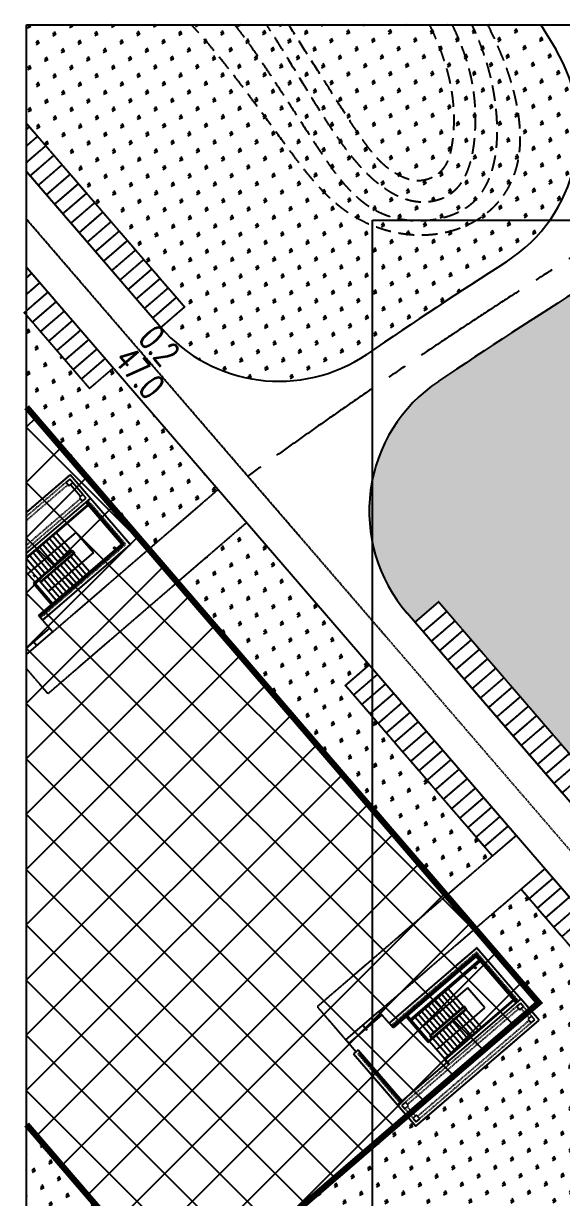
# Model space of a CAD drawing. Header units: millimetres. Extents: x -167 to 12027559, y -6694179 to 6449.
# Drawn here: x 11538144 to 11572547, y -6427625 to -6352546 of the extents above; entities that cross this region are included whole.
import ezdxf

# ---------------------------------------------------------------- set-up
doc = ezdxf.new("R2010")
doc.units = ezdxf.units.MM
doc.header["$LTSCALE"] = 10
for name, pattern in [('A1-RG-AXIS$0$CENTER', [50.8, 31.75, -6.35, 6.35, -6.35]), ('A1-RI-F1$0$06-plan-roof$0$DASH', [0.35, 0.25, -0.1]), ('A1-RI-F1$0$442 Site - clean$0$DASHED', [0.75, 0.5, -0.25]), ('A1-RI-F1$0$CENTER2', [1.125, 0.75, -0.125, 0.125, -0.125]), ('A1-RI-F1$0$Dash', [6, 3, -3]), ('A1-RI-F1$0$HIDDEN', [0.375, 0.25, -0.125])]:
    doc.linetypes.add(name, pattern=pattern)
doc.layers.add('A1-RG-AXIS$0$A-GRID', color=1, linetype='A1-RG-AXIS$0$CENTER', lineweight=9)
for name, color, linetype in [('A1-RI-F1$0$442 Site - clean$0$0-dlc-li-contour', 31, 'A1-RI-F1$0$442 Site - clean$0$DASHED'), ('A1-RI-F1$0$442 Site - clean$0$mry-green area hatch', 76, 'Continuous'), ('A1-RI-F1$0$442 Site - clean$0$mry-roads', 2, 'Continuous'), ('A1-RI-F1$0$442 Site - clean$0$mry-site sections', 6, 'Continuous'), ('A1-RI-F1$0$A-A-Wall', 2, 'Continuous'), ('A1-RI-F1$0$A-A-建筑家具', 33, 'Continuous'), ('A1-RI-F1$0$A-A-建筑投影线', 53, 'A1-RI-F1$0$Dash'), ('A1-RI-F1$0$A-A-建筑栏杆', 5, 'Continuous'), ('A1-RI-F1$0$A-A-建筑看线', 154, 'Continuous'), ('A1-RI-F1$0$A-A-建筑雨水管及地漏', 5, 'Continuous'), ('A1-RI-F1$0$A-A-楼电梯及台阶', 25, 'Continuous'), ('A1-RI-F1$0$A-SYMB-STRS', 1, 'Continuous'), ('A1-RI-F1$0$A-TEXT', 4, 'Continuous'), ('A1-RI-F1$0$Building', 7, 'Continuous'), ('A1-RI-F1$0$G-ACCS', 7, 'Continuous'), ('A1-RI-F1$0$parking-bike', 4, 'Continuous'), ('A1-RI-F1$0$道路中线_内部道路', 3, 'A1-RI-F1$0$CENTER2')]:
    doc.layers.add(name, color=color, linetype=linetype)
doc.styles.add('A1-RI-F1$0$_TCH_DIM', font='SIMPLEX', dxfattribs={"bigfont": 'GBCBIG'})
pattern_1 = [(161.94682, (-11538107.3, 6501587.2), (-1069.71302, -543.795965), [225, -1472.05628]), (116.94682, (-11538107.3, 6501587.2), (-1069.71302, -543.79596), [225, -975]), (206.94682, (-11538107.3, 6501587.2), (543.79596, -1069.71302), [225, -975])]
pattern_2 = [(161.94682, (-11520186.1, 6499236.26), (-1069.71302, -543.795965), [225, -1472.05628]), (116.94682, (-11520186.1, 6499236.3), (-1069.71302, -543.79596), [225, -975]), (206.94682, (-11520186.1, 6499236.3), (543.79596, -1069.71302), [225, -975])]

# ---------------------------------------------------------------- blocks, each defined once
blk = doc.blocks.new('A1-RG-AXIS')
at = {"layer": 'A1-RG-AXIS$0$A-GRID', "linetype": 'A1-RG-AXIS$0$CENTER', "ltscale": 0.05}
blk.add_lwpolyline([(11682866.1, -6392336.6, 0.1037295), (11569674.9, -6456283.6, 0.1037295)], format="xyb", dxfattribs=at)
blk = doc.blocks.new('A1-RI-F1$0$P-BIKE')
at = {"layer": 'A1-RI-F1$0$parking-bike', "linetype": 'A1-RI-F1$0$HIDDEN'}
blk.add_lwpolyline([(-400, -2000), (400, -2000), (400, 0), (-400, 0)], close=True, dxfattribs=at)
blk = doc.blocks.new('A1-RI-F1$0$A$C6B365CFD')
at = {"layer": 'A1-RI-F1$0$442 Site - clean$0$mry-green area hatch'}
h = blk.add_hatch(dxfattribs=at)
h.set_pattern_fill('GRASS', color=256, scale=1200, angle=71.94682, style=0)
h.set_pattern_definition(pattern_2)
edge = h.paths.add_edge_path()
edge.add_line((152, 148956), (152, 142633))
edge.add_line((152, 142633), (10251, 130910))
edge.add_line((10251, 130910), (8741, 129597))
edge.add_arc((16287, 136159), 10000, 221.00794, 304.30938)
edge.add_arc((240732, -192751), 388192, 122.69901, 124.30918, ccw=False)
edge.add_arc((25088, 142438), 10380, 304.86054, 389.15768)
edge.add_line((34152, 147495), (33251, 148956))
edge.add_line((33251, 148956), (152, 148956))
h = blk.add_hatch(dxfattribs=at)
h.set_pattern_fill('GRASS', color=256, scale=1200, angle=71.94682, style=0)
h.set_pattern_definition(pattern_2)
h.paths.add_polyline_path([(44206, 127451), (44497, 127599), (44409, 127776), (45778, 128468), (45688, 128646), (67946, 139891), (66769, 142220), (68274, 142981), (65281, 149038, 0.029353), (26481, 126154, 0.449672), (24481, 111326), (24984, 110743), (26499, 112048), (45296, 90228), (43780, 88922), (44583, 87991, 0.376433), (57643, 86155, -0.004549), (62750, 89438), (55037, 101838), (54679, 101671), (49273, 110933), (49014, 110782), (48697, 111292), (51535, 112941), (50985, 114032), (50870, 113974)])
h = blk.add_hatch(dxfattribs=at)
h.set_pattern_fill('GRASS', color=256, scale=1200, angle=71.94682, style=0)
h.set_pattern_definition(pattern_1)
h.paths.add_polyline_path([(152, 130375), (152, 124536), (7987, 115440), (12390, 119233), (5695, 127005), (4180, 125700)])
h = blk.add_hatch(dxfattribs=at)
h.set_pattern_fill('GRASS', color=256, scale=1200, angle=71.94682, style=0)
h.set_pattern_definition(pattern_1)
h.paths.add_polyline_path([(14216, 117113), (9793, 113303), (17530, 104322), (27009, 93277), (29939, 95797), (20541, 106707), (22056, 108012)])
h = blk.add_hatch(dxfattribs=at)
h.set_pattern_fill('GRASS', color=256, scale=1200, angle=71.94682, style=0)
h.set_pattern_definition(pattern_1)
h.paths.add_polyline_path([(32549, 87660, -1), (32949, 87660, -1)], flags=16)
edge = h.paths.add_edge_path()
edge.add_line((152, 78627), (152, 71161))
edge.add_line((152, 71161), (9170, 60692))
edge.add_arc((16747, 67219), 10000, 220.74312, 310.72089)
edge.add_arc((240588, -192829), 333118, 127.27098, 130.72089, ccw=False)
edge.add_arc((32801, 80218), 10000, 307.27098, 398.85636)
edge.add_line((40588, 86491), (39077, 85190))
edge.add_line((39077, 85190), (31774, 93682))
edge.add_line((31774, 93682), (28828, 91148))
edge.add_line((28828, 91148), (32897, 86416))
edge.add_line((32897, 86416), (32361, 85955))
edge.add_line((32361, 85955), (32922, 85303))
edge.add_line((32922, 85303), (25036, 78523))
edge.add_line((25036, 78523), (24476, 79174))
edge.add_line((24476, 79174), (10221, 66917))
edge.add_line((10221, 66917), (152, 78627))
at = {"layer": 'A1-RI-F1$0$Building', "linetype": 'A1-RI-F1$0$HIDDEN'}
h = blk.add_hatch(dxfattribs=at)
h.set_pattern_fill('ANSI37', color=8, scale=20000)
h.set_pattern_definition([(45, (-11538107.3, 6501587.2), (-1767.76695, 1767.76695), []), (135, (-11538107.3, 6501587.2), (-1767.76695, -1767.76695), [])])
h.paths.add_polyline_path([(152, 78627), (10221, 66917), (32897, 86416), (152, 124498)])
at = {"layer": 'A1-RI-F1$0$442 Site - clean$0$0-dlc-li-contour', "ltscale": 200}
for points, knots in [([(29621, 148956), (30496, 147208), (31699, 144220), (31807, 139966), (30024, 136818), (26011, 134931), (20593, 136230), (16679, 141223), (13630, 145549), (11401, 148201), (10679, 148956)], [51273.321814, 51273.321814, 51273.321814, 51273.321814, 57093.106676, 60859.373232, 63569.428979, 67479.378818, 73291.845917, 78676.148812, 86073.839566, 89197.772494, 89197.772494, 89197.772494, 89197.772494]), ([(29621, 148956), (30496, 147208), (31699, 144220), (31807, 139966), (30024, 136818), (26011, 134931), (20593, 136230), (16679, 141223), (13630, 145549), (11401, 148201), (10679, 148956)], [51273.321814, 51273.321814, 51273.321814, 51273.321814, 57093.106676, 60859.373232, 63569.428979, 67479.378818, 73291.845917, 78676.148812, 86073.839566, 89197.772494, 89197.772494, 89197.772494, 89197.772494]), ([(13450, 148956), (14229, 147984), (15950, 145467), (17574, 142938), (18530, 141450), (19855, 139431), (22228, 135816), (30072, 136744), (30574, 143728), (29366, 147393), (28634, 148956)], [84810.198554, 84810.198554, 84810.198554, 84810.198554, 88527.714107, 93850.678229, 93850.678229, 93850.678229, 100616.301639, 105968.337467, 112461.722523, 117758.476316, 117758.476316, 117758.476316, 117758.476316]), ([(13450, 148956), (14229, 147984), (15950, 145467), (17574, 142938), (18530, 141450), (19855, 139431), (22228, 135816), (30072, 136744), (30574, 143728), (29366, 147393), (28634, 148956)], [84810.198554, 84810.198554, 84810.198554, 84810.198554, 88527.714107, 93850.678229, 93850.678229, 93850.678229, 100616.301639, 105968.337467, 112461.722523, 117758.476316, 117758.476316, 117758.476316, 117758.476316]), ([(27355, 148956), (27670, 148299), (28539, 146248), (29129, 142568), (28239, 137978), (24904, 137407), (22285, 138773), (19208, 142666), (17160, 146393), (15595, 148810), (15499, 148956)], [28826.17199, 28826.17199, 28826.17199, 28826.17199, 31006.932453, 35550.988809, 40362.874694, 42317.485122, 44734.564321, 48872.770068, 56993.925902, 57517.054894, 57517.054894, 57517.054894, 57517.054894]), ([(27355, 148956), (27670, 148299), (28539, 146248), (29129, 142568), (28239, 137978), (24904, 137407), (22285, 138773), (19208, 142666), (17160, 146393), (15595, 148810), (15499, 148956)], [28826.17199, 28826.17199, 28826.17199, 28826.17199, 31006.932453, 35550.988809, 40362.874694, 42317.485122, 44734.564321, 48872.770068, 56993.925902, 57517.054894, 57517.054894, 57517.054894, 57517.054894]), ([(25902, 148956), (26319, 148098), (27294, 145738), (27673, 142492), (27009, 139617), (25347, 138772), (23135, 139522), (21187, 142160), (19119, 145492), (17612, 147833), (16907, 148956)], [25239.126432, 25239.126432, 25239.126432, 25239.126432, 28090.658623, 32911.159882, 34960.109845, 36319.823631, 37949.639777, 41479.537209, 45846.369678, 49819.736599, 49819.736599, 49819.736599, 49819.736599]), ([(25902, 148956), (26319, 148098), (27294, 145738), (27673, 142492), (27009, 139617), (25347, 138772), (23135, 139522), (21187, 142160), (19119, 145492), (17612, 147833), (16907, 148956)], [25239.126432, 25239.126432, 25239.126432, 25239.126432, 28090.658623, 32911.159882, 34960.109845, 36319.823631, 37949.639777, 41479.537209, 45846.369678, 49819.736599, 49819.736599, 49819.736599, 49819.736599])]:
    blk.add_open_spline(points, degree=3, knots=knots, dxfattribs=at)
at = {"layer": 'A1-RI-F1$0$442 Site - clean$0$mry-roads', "ltscale": 200}
blk.add_line((33035, 148956), (33984, 147387), dxfattribs=at)
at = {"layer": 'A1-RI-F1$0$442 Site - clean$0$mry-roads'}
for p, q in [((152, 139568), (8711, 129632)), ((40377, 86744), (152, 133440)), ((44583, 87991), (24481, 111326))]:
    blk.add_line(p, q, dxfattribs=at)
at = {"layer": 'A1-RI-F1$0$442 Site - clean$0$mry-roads', "linetype": 'A1-RI-F1$0$HIDDEN'}
for p, q in [((45296, 90228), (26499, 112048)), ((20541, 106707), (29939, 95797))]:
    blk.add_line(p, q, dxfattribs=at)
for points in [[(152, 142633), (10251, 130910), (8741, 129597)], [(5695, 127005), (4180, 125700), (152, 130375)], [(152, 124536), (7987, 115440)], [(152, 117793), (2931, 120182), (6777, 115709), (1166, 110884), (1818, 110126), (12390, 119233)], [(14216, 117113), (1521, 106177), (152, 107769)], [(26499, 112048), (24984, 110743)], [(22056, 108012), (20541, 106707)], [(31456, 97101), (18733, 86159), (21210, 83278), (21059, 83148), (25036, 78523), (32922, 85303), (28944, 89929), (23333, 85104), (22681, 85862), (33283, 94979)], [(39077, 85190), (31774, 93682)], [(18696, 74205), (24762, 79421)]]:
    blk.add_lwpolyline(points, dxfattribs=at)
at = {"layer": 'A1-RI-F1$0$442 Site - clean$0$mry-roads'}
for centre, radius, start, end in [((240625, -192591), 384000, 117.19619, 123.8946), ((25426, 142213), 10000, 302.73124, 31.15945), ((240625, -192591), 388000, 122.73124, 124.30938), ((16287, 136159), 10000, 220.74312, 304.30938), ((32057, 117853), 10000, 123.8946, 220.74312), ((240588, -192829), 329118, 125.512, 129.58829)]:
    blk.add_arc(centre, radius, start, end, dxfattribs=at)
at = {"layer": 'A1-RI-F1$0$442 Site - clean$0$mry-site sections', "extrusion": (0, 0, -1)}
blk.add_line((22122, 85014), (23736, 86765), dxfattribs=at)
at = {"layer": 'A1-RI-F1$0$A-A-Wall', "linetype": 'A1-RI-F1$0$Dash'}
for p, q in [((2682, 119705), (152, 117529)), ((2812, 119553), (152, 117265)), ((3595, 118643), (152, 115683)), ((3725, 118491), (152, 115419)), ((31499, 86190), (24372, 80062)), ((31630, 86039), (24502, 79910)), ((31771, 86028), (32292, 85422)), ((31922, 86159), (32444, 85552)), ((32282, 85281), (25154, 79152)), ((32412, 85129), (25285, 79000)), ((24340, 79639), (24862, 79032)), ((24492, 79769), (25013, 79163))]:
    blk.add_line(p, q, dxfattribs=at)
at = {"layer": 'A1-RI-F1$0$A-A-Wall'}
for p, q in [((2909, 119900), (2682, 119705)), ((2682, 119705), (2877, 119477)), ((2877, 119477), (3105, 119673)), ((3105, 119673), (2909, 119900)), ((3605, 118784), (2953, 119542)), ((3757, 118914), (3105, 119673)), ((3757, 118914), (3529, 118719)), ((3529, 118719), (3725, 118491)), ((3725, 118491), (3952, 118687)), ((3952, 118687), (3757, 118914)), ((31727, 86386), (31499, 86190)), ((31922, 86159), (31727, 86386)), ((31499, 86190), (31695, 85963)), ((31695, 85963), (31922, 86159)), ((32444, 85552), (32217, 85356)), ((32217, 85356), (32412, 85129)), ((32412, 85129), (32640, 85325)), ((32640, 85325), (32444, 85552)), ((24372, 80062), (24144, 79866)), ((24144, 79866), (24340, 79639)), ((24340, 79639), (24568, 79834)), ((24568, 79834), (24372, 80062)), ((25089, 79228), (24862, 79032)), ((24862, 79032), (25057, 78805)), ((25057, 78805), (25285, 79000)), ((25285, 79000), (25089, 79228))]:
    blk.add_line(p, q, dxfattribs=at)
at = {"layer": 'A1-RI-F1$0$A-A-建筑家具'}
for p, q in [((2931, 120182), (152, 117793)), ((4235, 118666), (2931, 120182)), ((152, 115155), (4235, 118666)), ((31748, 86668), (23862, 79888)), ((32922, 85303), (31748, 86668)), ((25036, 78523), (32922, 85303)), ((23862, 79888), (25036, 78523))]:
    blk.add_line(p, q, dxfattribs=at)
at = {"layer": 'A1-RI-F1$0$A-A-建筑投影线'}
for p, q in [((6495, 115730), (4083, 118535)), ((1036, 111036), (6495, 115730)), ((28923, 89647), (23464, 84952)), ((31597, 86538), (28923, 89647)), ((21493, 83257), (21341, 83127)), ((21341, 83127), (24014, 80018))]:
    blk.add_line(p, q, dxfattribs=at)
at = {"layer": 'A1-RI-F1$0$A-A-建筑栏杆'}
for p, q in [((3988, 118454), (6319, 115743)), ((6389, 115738), (4026, 118486)), ((6319, 115743), (954, 111130)), ((987, 111092), (6389, 115738)), ((28915, 89541), (23513, 84895)), ((23545, 84858), (28910, 89471)), ((28910, 89471), (31502, 86456)), ((31540, 86489), (28915, 89541)), ((21485, 83151), (21447, 83119)), ((21447, 83119), (24071, 80067)), ((24109, 80099), (21485, 83151))]:
    blk.add_line(p, q, dxfattribs=at)
at = {"layer": 'A1-RI-F1$0$A-A-建筑看线'}
for p, q in [((3931, 118405), (4235, 118666)), ((6777, 115709), (4235, 118666)), ((6213, 115751), (3931, 118405)), ((6213, 115751), (906, 111187)), ((6777, 115709), (1166, 110884)), ((1166, 110884), (906, 111187)), ((28944, 89929), (23333, 85104)), ((28902, 89365), (23594, 84801)), ((28902, 89365), (31445, 86407)), ((28944, 89929), (31748, 86668)), ((31748, 86668), (31445, 86407)), ((23594, 84801), (23333, 85104)), ((21362, 83409), (21059, 83148)), ((21362, 83409), (24166, 80148)), ((21059, 83148), (23863, 79888)), ((24166, 80148), (23863, 79888))]:
    blk.add_line(p, q, dxfattribs=at)
at = {"layer": 'A1-RI-F1$0$A-A-建筑雨水管及地漏'}
for centre in [(5769, 115501), (28849, 88659)]:
    blk.add_circle(centre, 50, dxfattribs=at)
at = {"layer": 'A1-RI-F1$0$A-A-楼电梯及台阶'}
for p, q in [((152, 114891), (4062, 118253)), ((152, 114825), (4094, 118215)), ((233, 113840), (3313, 116489)), ((3025, 115318), (2047, 116455)), ((3313, 116489), (4422, 115200)), ((2176, 114587), (1198, 115725)), ((2388, 114770), (1410, 115907)), ((2600, 114953), (1622, 116090)), ((2813, 115135), (1835, 116272)), ((1327, 113857), (349, 114995)), ((1539, 114040), (561, 115177)), ((591, 113225), (3063, 115350)), ((680, 113236), (3058, 115280)), ((1751, 114222), (773, 115360)), ((1963, 114405), (985, 115542)), ((1027, 113270), (3226, 115161)), ((1032, 113340), (3155, 115166)), ((4422, 115200), (1554, 112734)), ((2976, 114946), (3954, 113808)), ((3058, 115280), (3155, 115166)), ((3063, 115350), (3226, 115161)), ((3188, 115128), (4166, 113991)), ((1114, 113675), (136, 114812)), ((902, 113492), (152, 114365)), ((2126, 114215), (3104, 113078)), ((2339, 114398), (3317, 113261)), ((2551, 114580), (3529, 113443)), ((2763, 114763), (3741, 113626)), ((690, 113310), (152, 113935)), ((571, 113801), (701, 113649)), ((1032, 113340), (935, 113454)), ((1277, 113485), (2255, 112348)), ((1490, 113668), (2467, 112530)), ((1702, 113850), (2680, 112713)), ((1914, 114033), (2892, 112895)), ((591, 113225), (1732, 111898)), ((610, 113241), (1751, 111914)), ((680, 113236), (1789, 111947)), ((699, 113252), (1808, 111963)), ((1065, 113303), (2043, 112165)), ((1554, 112734), (1736, 112890)), ((1166, 110884), (1818, 110126)), ((152, 109088), (1623, 110353)), ((152, 108693), (1818, 110126)), ((795, 109246), (525, 109559)), ((795, 109246), (636, 109430)), ((24692, 85349), (29098, 89137)), ((24725, 85311), (29130, 89099)), ((24758, 85273), (29163, 89061)), ((28349, 87373), (25482, 84907)), ((26871, 87156), (26838, 87194)), ((27881, 85981), (26903, 87118)), ((27083, 87339), (27050, 87377)), ((28094, 86163), (27116, 87301)), ((29458, 86084), (28349, 87373)), ((26021, 86426), (25989, 86464)), ((27032, 85251), (26054, 86388)), ((26234, 86609), (26201, 86646)), ((27244, 85433), (26266, 86571)), ((26446, 86791), (26414, 86829)), ((27457, 85616), (26479, 86753)), ((26658, 86974), (26626, 87012)), ((27669, 85798), (26691, 86936)), ((26861, 82796), (31282, 86597)), ((26932, 82791), (31314, 86559)), ((20558, 84036), (22681, 85862)), ((20754, 83809), (22877, 85635)), ((23333, 85104), (22681, 85862)), ((25172, 85696), (25140, 85734)), ((26183, 84520), (25205, 85658)), ((25385, 85878), (25352, 85916)), ((26395, 84703), (25417, 85840)), ((25597, 86061), (25564, 86099)), ((26607, 84886), (25629, 86023)), ((25809, 86243), (25777, 86281)), ((25823, 83881), (28295, 86007)), ((26820, 85068), (25842, 86205)), ((25847, 83968), (28224, 86012)), ((25933, 84305), (28132, 86196)), ((26003, 84300), (28126, 86126)), ((26378, 83435), (29458, 86084)), ((27832, 85609), (28810, 84471)), ((28044, 85791), (29022, 84654)), ((28224, 86012), (28126, 86126)), ((28295, 86007), (28132, 86196)), ((28257, 85974), (29235, 84837)), ((21658, 84982), (21927, 84669)), ((21658, 84982), (21816, 84798)), ((25823, 83881), (24421, 85511)), ((25842, 83897), (24440, 85528)), ((25847, 83968), (24478, 85560)), ((25866, 83984), (24497, 85576)), ((24960, 85513), (24927, 85551)), ((25971, 84338), (24993, 85475)), ((25482, 84907), (25663, 85063)), ((26983, 84879), (27961, 83741)), ((27195, 85061), (28173, 83924)), ((27407, 85244), (28385, 84106)), ((27620, 85426), (28598, 84289)), ((25933, 84305), (26063, 84154)), ((26003, 84300), (26101, 84186)), ((26134, 84148), (27111, 83011)), ((26346, 84331), (27324, 83194)), ((26558, 84513), (27536, 83376)), ((26770, 84696), (27748, 83559)), ((21210, 83278), (20558, 84036)), ((25921, 83966), (26899, 82828)), ((26861, 82796), (27155, 82455)), ((26932, 82791), (27193, 82487)), ((26932, 82791), (27193, 82487))]:
    blk.add_line(p, q, dxfattribs=at)
at = {"layer": 'A1-RI-F1$0$A-SYMB-STRS'}
blk.add_lwpolyline([(10154, 124893, 0, 0, 0), (6675, 128931, 400, 0, 0), (5696, 130068, 0, 0, 0)], format="xyseb", dxfattribs=at)
at = {"layer": 'A1-RI-F1$0$Building', "linetype": 'A1-RI-F1$0$06-plan-roof$0$DASH', "ltscale": 1000, "const_width": 400}
blk.add_lwpolyline([(152, 78627), (10221, 66917), (32897, 86416), (152, 124498)], dxfattribs=at)
at = {"layer": 'A1-RI-F1$0$parking-bike', "linetype": 'A1-RI-F1$0$HIDDEN'}
for points in [[(152, 142272), (330, 142426), (152, 142633)], [(152, 141216), (852, 141820), (330, 142426), (152, 142272)], [(152, 140160), (1374, 141214), (852, 141820), (152, 141216)], [(152, 139569), (381, 139302), (1896, 140608), (1374, 141214), (152, 140160)], [(152, 133440), (474, 133066), (152, 132789)], [(152, 132789), (474, 133066), (996, 132460), (152, 131733)], [(152, 131733), (996, 132460), (1518, 131854), (152, 130677)]]:
    blk.add_lwpolyline(points, dxfattribs=at)
at = {"layer": 'A1-RI-F1$0$道路中线_内部道路', "ltscale": 10}
blk.add_line((50375, 78203), (152, 136504), dxfattribs=at)
at = {"layer": 'A1-RI-F1$0$道路中线_内部道路', "ltscale": 1000}
blk.add_arc((240625, -192591), 386000, 117.76838, 125.89874, dxfattribs=at)
at = {"layer": 'A1-RI-F1$0$道路中线_内部道路', "ltscale": 10}
blk.add_arc((240588, -192829), 331118, 95.27413, 136.56334, dxfattribs=at)
at = {"layer": 'Defpoints'}
for points in [[(152, 148956), (210152, 148956), (210152, 456), (152, 456)], [(22277, 136466), (190277, 136466), (190277, 17666), (22277, 17666)]]:
    blk.add_lwpolyline(points, close=True, dxfattribs=at)
at = {"layer": 'A1-RI-F1$0$parking-bike', "linetype": 'A1-RI-F1$0$HIDDEN', "rotation": 130.7431241679846}
for p in [(642, 138999), (1164, 138393), (1686, 137787), (2209, 137181), (2731, 136575), (3253, 135969), (3775, 135362), (4297, 134756), (4819, 134150), (5341, 133544), (5863, 132938), (6386, 132332), (6908, 131726), (7430, 131120), (7952, 130514), (8474, 129907), (25245, 110439), (25767, 109833), (26289, 109227), (26811, 108621), (27333, 108015), (27855, 107409), (28377, 106803), (28900, 106197), (29422, 105591), (29944, 104984), (30466, 104378), (30988, 103772), (31510, 103166), (32032, 102560), (32555, 101954), (33077, 101348), (33599, 100742), (34121, 100136)]:
    blk.add_blockref('A1-RI-F1$0$P-BIKE', p, dxfattribs=at)
at = {"layer": 'A1-RI-F1$0$parking-bike', "linetype": 'A1-RI-F1$0$HIDDEN', "xscale": -1, "rotation": 310.7431240523006}
for p in [(1779, 131551), (2301, 130945), (2823, 130338), (3345, 129732), (3867, 129126), (4390, 128520), (4912, 127914), (5434, 127308), (22317, 107709), (22840, 107103), (23362, 106497), (23884, 105891), (24406, 105284), (24928, 104678), (25450, 104072), (25972, 103466), (26494, 102860), (27017, 102254), (27539, 101648), (28061, 101042), (28583, 100436), (29105, 99829), (29627, 99223), (30149, 98617), (30672, 98011), (31194, 97405), (33543, 94678), (34066, 94071), (34588, 93465), (35110, 92859), (35632, 92253)]:
    blk.add_blockref('A1-RI-F1$0$P-BIKE', p, dxfattribs=at)
at = {"layer": 'A1-RI-F1$0$A-TEXT', "ltscale": 0.05, "style": 'A1-RI-F1$0$_TCH_DIM', "width": 0.705882}
for s, p in [('0.2', (7236, 128833)), ('47.0', (5657, 127472))]:
    blk.add_text(s, height=1600, rotation=310.65125, dxfattribs=at).set_placement(p)
blk = doc.blocks.new('A1-RI-F1')
at = {"layer": 'Defpoints'}
blk.add_lwpolyline([(11560469.4, -6365118.3), (11728469.4, -6365118.3), (11728469.4, -6483918.3), (11560469.4, -6483918.3)], close=True, dxfattribs=at)
at = {"color": 3, "linetype": 'ByBlock'}
blk.add_blockref('A1-RG-AXIS', (0, 0), dxfattribs=at)
at = {"layer": 'A1-RI-F1$0$G-ACCS', "linetype": 'ByBlock'}
blk.add_blockref('A1-RI-F1$0$A$C6B365CFD', (11538192.7, -6501584.3), dxfattribs=at)

msp = doc.modelspace()

# ---------------------------------------------------------------- block references
at = {"color": 0}
msp.add_blockref('A1-RI-F1', (0, 0), dxfattribs=at)

doc.saveas('drawing.dxf')
